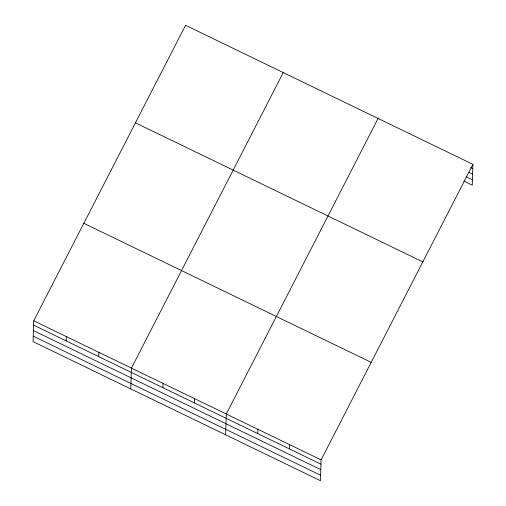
<?xml version="1.0" encoding="UTF-8"?>
<svg xmlns="http://www.w3.org/2000/svg" width="506" height="506" viewBox="0 0 506 506"><rect width="100%" height="100%" fill="white"/><g stroke="black" fill="none" stroke-linecap="round" stroke-linejoin="round"><path stroke-width="0.76" d="M33.731 320.823L33.073 341.639L320.443 480.7L321.101 459.884L472.927 164.361L185.557 25.3L33.731 320.823L321.101 459.884M66.166 340.886L66.299 336.585M98.733 356.648L98.866 352.347M130.782 388.924L131.434 368.109L283.259 72.579M162.913 387.704L163.046 383.403M194.519 402.997L194.658 398.696M225.613 434.812L226.271 413.997L378.09 118.467M257.744 433.591L257.877 429.29M289.356 448.885L289.489 444.591M472.927 164.361L472.269 185.177L463.838 181.097M470.681 167.638L472.787 168.656M469.106 172.407L472.617 174.108M466.121 176.664L472.44 179.725M135.45 122.825L422.82 261.88M83.832 223.304L371.202 362.359M33.592 325.124L320.962 464.185M33.421 330.576L320.791 469.638M33.244 336.193L320.614 475.248"/></g></svg>
